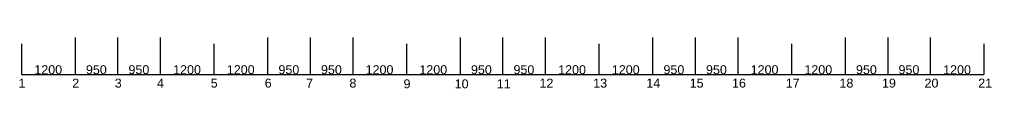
# Model space of a CAD drawing. Header units: millimetres. Extents: x 183100 to 215797, y -9589 to 52092.
# Drawn here: x 193385 to 215098, y 24711 to 25849 of the extents above; entities that cross this region are included whole.
import ezdxf

# ---------------------------------------------------------------- set-up
doc = ezdxf.new("R2010")
doc.units = ezdxf.units.MM
doc.styles.get("Standard").update_dxf_attribs({"font": 'arial.ttf'})
doc.dimstyles.new('ISO-25', dxfattribs={"dimtxt": 2.5, "dimasz": 2.5, "dimexe": 1.25, "dimexo": 0.625, "dimtad": 1, "dimtxsty": 'Standard', "dimcen": 2.5, "dimadec": 0, "dimazin": 0, "dimtfac": 1, "dimtmove": 0, "dimatfit": 3, "dimfxl": 1, "dimarcsym": 0})

# ---------------------------------------------------------------- blocks, each defined once
blk = doc.blocks.new('*D227')
at = {"color": 0, "lineweight": -2, "transparency": 16777216}
for p, q in [((194628, 25849), (194628, 25025)), ((195578, 25849), (195578, 25025)), ((194631, 25026), (195576, 25026))]:
    blk.add_line(p, q, dxfattribs=at)
at = {"color": 0, "transparency": 16777216}
for points in [[(194631, 25027), (194631, 25026), (194628, 25026)], [(195576, 25027), (195576, 25026), (195578, 25026)]]:
    blk.add_solid(points, dxfattribs=at)
at = {"layer": 'Defpoints', "color": 0, "transparency": 16777216}
for p in [(194628, 25849), (195578, 25849), (195578, 25026)]:
    blk.add_point(p, dxfattribs=at)
at = {"color": 0, "transparency": 16777216, "insert": (195103, 25129), "char_height": 200, "attachment_point": 5}
blk.add_mtext('950', dxfattribs=at)
blk = doc.blocks.new('*D228')
at = {"color": 0, "lineweight": -2, "transparency": 16777216}
for p, q in [((195578, 25849), (195578, 25025)), ((196528, 25849), (196528, 25025)), ((195581, 25026), (196526, 25026))]:
    blk.add_line(p, q, dxfattribs=at)
at = {"color": 0, "transparency": 16777216}
for points in [[(195581, 25027), (195581, 25026), (195578, 25026)], [(196526, 25027), (196526, 25026), (196528, 25026)]]:
    blk.add_solid(points, dxfattribs=at)
at = {"layer": 'Defpoints', "color": 0, "transparency": 16777216}
for p in [(195578, 25849), (196528, 25849), (196528, 25026)]:
    blk.add_point(p, dxfattribs=at)
at = {"color": 0, "transparency": 16777216, "insert": (196053, 25129), "char_height": 200, "attachment_point": 5}
blk.add_mtext('950', dxfattribs=at)
blk = doc.blocks.new('*D229')
at = {"color": 0, "lineweight": -2, "transparency": 16777216}
for p, q in [((198928, 25849), (198928, 25025)), ((199878, 25849), (199878, 25025)), ((198931, 25026), (199876, 25026))]:
    blk.add_line(p, q, dxfattribs=at)
at = {"color": 0, "transparency": 16777216}
for points in [[(198931, 25027), (198931, 25026), (198928, 25026)], [(199876, 25027), (199876, 25026), (199878, 25026)]]:
    blk.add_solid(points, dxfattribs=at)
at = {"layer": 'Defpoints', "color": 0, "transparency": 16777216}
for p in [(198928, 25849), (199878, 25849), (199878, 25026)]:
    blk.add_point(p, dxfattribs=at)
at = {"color": 0, "transparency": 16777216, "insert": (199403, 25129), "char_height": 200, "attachment_point": 5}
blk.add_mtext('950', dxfattribs=at)
blk = doc.blocks.new('*D230')
at = {"color": 0, "lineweight": -2, "transparency": 16777216}
for p, q in [((199878, 25849), (199878, 25025)), ((200828, 25849), (200828, 25025)), ((199881, 25026), (200826, 25026))]:
    blk.add_line(p, q, dxfattribs=at)
at = {"color": 0, "transparency": 16777216}
for points in [[(199881, 25027), (199881, 25026), (199878, 25026)], [(200826, 25027), (200826, 25026), (200828, 25026)]]:
    blk.add_solid(points, dxfattribs=at)
at = {"layer": 'Defpoints', "color": 0, "transparency": 16777216}
for p in [(199878, 25849), (200828, 25849), (200828, 25026)]:
    blk.add_point(p, dxfattribs=at)
at = {"color": 0, "transparency": 16777216, "insert": (200353, 25129), "char_height": 200, "attachment_point": 5}
blk.add_mtext('950', dxfattribs=at)
blk = doc.blocks.new('*D231')
at = {"color": 0, "lineweight": -2, "transparency": 16777216}
for p, q in [((203228, 25849), (203228, 25025)), ((204178, 25849), (204178, 25025)), ((203231, 25026), (204176, 25026))]:
    blk.add_line(p, q, dxfattribs=at)
at = {"color": 0, "transparency": 16777216}
for points in [[(203231, 25027), (203231, 25026), (203228, 25026)], [(204176, 25027), (204176, 25026), (204178, 25026)]]:
    blk.add_solid(points, dxfattribs=at)
at = {"layer": 'Defpoints', "color": 0, "transparency": 16777216}
for p in [(203228, 25849), (204178, 25849), (204178, 25026)]:
    blk.add_point(p, dxfattribs=at)
at = {"color": 0, "transparency": 16777216, "insert": (203703, 25129), "char_height": 200, "attachment_point": 5}
blk.add_mtext('950', dxfattribs=at)
blk = doc.blocks.new('*D232')
at = {"color": 0, "lineweight": -2, "transparency": 16777216}
for p, q in [((204178, 25849), (204178, 25025)), ((205128, 25849), (205128, 25025)), ((204181, 25026), (205126, 25026))]:
    blk.add_line(p, q, dxfattribs=at)
at = {"color": 0, "transparency": 16777216}
for points in [[(204181, 25027), (204181, 25026), (204178, 25026)], [(205126, 25027), (205126, 25026), (205128, 25026)]]:
    blk.add_solid(points, dxfattribs=at)
at = {"layer": 'Defpoints', "color": 0, "transparency": 16777216}
for p in [(204178, 25849), (205128, 25849), (205128, 25026)]:
    blk.add_point(p, dxfattribs=at)
at = {"color": 0, "transparency": 16777216, "insert": (204653, 25129), "char_height": 200, "attachment_point": 5}
blk.add_mtext('950', dxfattribs=at)
blk = doc.blocks.new('*D233')
at = {"color": 0, "lineweight": -2, "transparency": 16777216}
for p, q in [((207528, 25849), (207528, 25025)), ((208478, 25849), (208478, 25025)), ((207531, 25026), (208476, 25026))]:
    blk.add_line(p, q, dxfattribs=at)
at = {"color": 0, "transparency": 16777216}
for points in [[(207531, 25027), (207531, 25026), (207528, 25026)], [(208476, 25027), (208476, 25026), (208478, 25026)]]:
    blk.add_solid(points, dxfattribs=at)
at = {"layer": 'Defpoints', "color": 0, "transparency": 16777216}
for p in [(207528, 25849), (208478, 25849), (208478, 25026)]:
    blk.add_point(p, dxfattribs=at)
at = {"color": 0, "transparency": 16777216, "insert": (208003, 25129), "char_height": 200, "attachment_point": 5}
blk.add_mtext('950', dxfattribs=at)
blk = doc.blocks.new('*D234')
at = {"color": 0, "lineweight": -2, "transparency": 16777216}
for p, q in [((208478, 25849), (208478, 25025)), ((209428, 25849), (209428, 25025)), ((208481, 25026), (209426, 25026))]:
    blk.add_line(p, q, dxfattribs=at)
at = {"color": 0, "transparency": 16777216}
for points in [[(208481, 25027), (208481, 25026), (208478, 25026)], [(209426, 25027), (209426, 25026), (209428, 25026)]]:
    blk.add_solid(points, dxfattribs=at)
at = {"layer": 'Defpoints', "color": 0, "transparency": 16777216}
for p in [(208478, 25849), (209428, 25849), (209428, 25026)]:
    blk.add_point(p, dxfattribs=at)
at = {"color": 0, "transparency": 16777216, "insert": (208953, 25129), "char_height": 200, "attachment_point": 5}
blk.add_mtext('950', dxfattribs=at)
blk = doc.blocks.new('*D235')
at = {"color": 0, "lineweight": -2, "transparency": 16777216}
for p, q in [((211828, 25849), (211828, 25025)), ((212778, 25849), (212778, 25025)), ((211831, 25026), (212776, 25026))]:
    blk.add_line(p, q, dxfattribs=at)
at = {"color": 0, "transparency": 16777216}
for points in [[(211831, 25027), (211831, 25026), (211828, 25026)], [(212776, 25027), (212776, 25026), (212778, 25026)]]:
    blk.add_solid(points, dxfattribs=at)
at = {"layer": 'Defpoints', "color": 0, "transparency": 16777216}
for p in [(211828, 25849), (212778, 25849), (212778, 25026)]:
    blk.add_point(p, dxfattribs=at)
at = {"color": 0, "transparency": 16777216, "insert": (212303, 25129), "char_height": 200, "attachment_point": 5}
blk.add_mtext('950', dxfattribs=at)
blk = doc.blocks.new('*D236')
at = {"color": 0, "lineweight": -2, "transparency": 16777216}
for p, q in [((212778, 25849), (212778, 25025)), ((213728, 25849), (213728, 25025)), ((212781, 25026), (213726, 25026))]:
    blk.add_line(p, q, dxfattribs=at)
at = {"color": 0, "transparency": 16777216}
for points in [[(212781, 25027), (212781, 25026), (212778, 25026)], [(213726, 25027), (213726, 25026), (213728, 25026)]]:
    blk.add_solid(points, dxfattribs=at)
at = {"layer": 'Defpoints', "color": 0, "transparency": 16777216}
for p in [(212778, 25849), (213728, 25849), (213728, 25026)]:
    blk.add_point(p, dxfattribs=at)
at = {"color": 0, "transparency": 16777216, "insert": (213253, 25129), "char_height": 200, "attachment_point": 5}
blk.add_mtext('950', dxfattribs=at)
blk = doc.blocks.new('*D237')
at = {"color": 0, "lineweight": -2, "transparency": 16777216}
for p, q in [((193428, 25713), (193428, 25025)), ((194628, 25713), (194628, 25025)), ((193431, 25026), (194626, 25026))]:
    blk.add_line(p, q, dxfattribs=at)
at = {"color": 0, "transparency": 16777216}
for points in [[(193431, 25027), (193431, 25026), (193428, 25026)], [(194626, 25027), (194626, 25026), (194628, 25026)]]:
    blk.add_solid(points, dxfattribs=at)
at = {"layer": 'Defpoints', "color": 0, "transparency": 16777216}
for p in [(193428, 25714), (194628, 25714), (194628, 25026)]:
    blk.add_point(p, dxfattribs=at)
at = {"color": 0, "transparency": 16777216, "insert": (194028, 25129), "char_height": 200, "attachment_point": 5}
blk.add_mtext('1200', dxfattribs=at)
blk = doc.blocks.new('*D238')
at = {"color": 0, "lineweight": -2, "transparency": 16777216}
for p, q in [((213728, 25712), (213728, 25024)), ((214928, 25712), (214928, 25024)), ((213731, 25025), (214926, 25025))]:
    blk.add_line(p, q, dxfattribs=at)
at = {"color": 0, "transparency": 16777216}
for points in [[(213731, 25025), (213731, 25025), (213728, 25025)], [(214926, 25025), (214926, 25025), (214928, 25025)]]:
    blk.add_solid(points, dxfattribs=at)
at = {"layer": 'Defpoints', "color": 0, "transparency": 16777216}
for p in [(213728, 25713), (214928, 25713), (214928, 25025)]:
    blk.add_point(p, dxfattribs=at)
at = {"color": 0, "transparency": 16777216, "insert": (214328, 25128), "char_height": 200, "attachment_point": 5}
blk.add_mtext('1200', dxfattribs=at)
blk = doc.blocks.new('*D239')
at = {"color": 0, "lineweight": -2, "transparency": 16777216}
for p, q in [((196528, 25713), (196528, 25025)), ((197728, 25713), (197728, 25025)), ((196531, 25026), (197726, 25026))]:
    blk.add_line(p, q, dxfattribs=at)
at = {"color": 0, "transparency": 16777216}
for points in [[(196531, 25027), (196531, 25026), (196528, 25026)], [(197726, 25027), (197726, 25026), (197728, 25026)]]:
    blk.add_solid(points, dxfattribs=at)
at = {"layer": 'Defpoints', "color": 0, "transparency": 16777216}
for p in [(196528, 25714), (197728, 25714), (197728, 25026)]:
    blk.add_point(p, dxfattribs=at)
at = {"color": 0, "transparency": 16777216, "insert": (197128, 25129), "char_height": 200, "attachment_point": 5}
blk.add_mtext('1200', dxfattribs=at)
blk = doc.blocks.new('*D240')
at = {"color": 0, "lineweight": -2, "transparency": 16777216}
for p, q in [((197728, 25713), (197728, 25025)), ((198928, 25713), (198928, 25025)), ((197731, 25026), (198926, 25026))]:
    blk.add_line(p, q, dxfattribs=at)
at = {"color": 0, "transparency": 16777216}
for points in [[(197731, 25027), (197731, 25026), (197728, 25026)], [(198926, 25027), (198926, 25026), (198928, 25026)]]:
    blk.add_solid(points, dxfattribs=at)
at = {"layer": 'Defpoints', "color": 0, "transparency": 16777216}
for p in [(197728, 25714), (198928, 25714), (198928, 25026)]:
    blk.add_point(p, dxfattribs=at)
at = {"color": 0, "transparency": 16777216, "insert": (198328, 25129), "char_height": 200, "attachment_point": 5}
blk.add_mtext('1200', dxfattribs=at)
blk = doc.blocks.new('*D241')
at = {"color": 0, "lineweight": -2, "transparency": 16777216}
for p, q in [((200828, 25713), (200828, 25025)), ((202028, 25713), (202028, 25025)), ((200831, 25026), (202026, 25026))]:
    blk.add_line(p, q, dxfattribs=at)
at = {"color": 0, "transparency": 16777216}
for points in [[(200831, 25027), (200831, 25026), (200828, 25026)], [(202026, 25027), (202026, 25026), (202028, 25026)]]:
    blk.add_solid(points, dxfattribs=at)
at = {"layer": 'Defpoints', "color": 0, "transparency": 16777216}
for p in [(200828, 25714), (202028, 25714), (202028, 25026)]:
    blk.add_point(p, dxfattribs=at)
at = {"color": 0, "transparency": 16777216, "insert": (201428, 25129), "char_height": 200, "attachment_point": 5}
blk.add_mtext('1200', dxfattribs=at)
blk = doc.blocks.new('*D242')
at = {"color": 0, "lineweight": -2, "transparency": 16777216}
for p, q in [((202028, 25713), (202028, 25025)), ((203228, 25713), (203228, 25025)), ((202031, 25026), (203226, 25026))]:
    blk.add_line(p, q, dxfattribs=at)
at = {"color": 0, "transparency": 16777216}
for points in [[(202031, 25027), (202031, 25026), (202028, 25026)], [(203226, 25027), (203226, 25026), (203228, 25026)]]:
    blk.add_solid(points, dxfattribs=at)
at = {"layer": 'Defpoints', "color": 0, "transparency": 16777216}
for p in [(202028, 25714), (203228, 25714), (203228, 25026)]:
    blk.add_point(p, dxfattribs=at)
at = {"color": 0, "transparency": 16777216, "insert": (202628, 25129), "char_height": 200, "attachment_point": 5}
blk.add_mtext('1200', dxfattribs=at)
blk = doc.blocks.new('*D243')
at = {"color": 0, "lineweight": -2, "transparency": 16777216}
for p, q in [((205128, 25713), (205128, 25025)), ((206328, 25713), (206328, 25025)), ((205131, 25026), (206326, 25026))]:
    blk.add_line(p, q, dxfattribs=at)
at = {"color": 0, "transparency": 16777216}
for points in [[(205131, 25027), (205131, 25026), (205128, 25026)], [(206326, 25027), (206326, 25026), (206328, 25026)]]:
    blk.add_solid(points, dxfattribs=at)
at = {"layer": 'Defpoints', "color": 0, "transparency": 16777216}
for p in [(205128, 25714), (206328, 25714), (206328, 25026)]:
    blk.add_point(p, dxfattribs=at)
at = {"color": 0, "transparency": 16777216, "insert": (205728, 25129), "char_height": 200, "attachment_point": 5}
blk.add_mtext('1200', dxfattribs=at)
blk = doc.blocks.new('*D244')
at = {"color": 0, "lineweight": -2, "transparency": 16777216}
for p, q in [((206328, 25713), (206328, 25025)), ((207528, 25713), (207528, 25025)), ((206331, 25026), (207526, 25026))]:
    blk.add_line(p, q, dxfattribs=at)
at = {"color": 0, "transparency": 16777216}
for points in [[(206331, 25027), (206331, 25026), (206328, 25026)], [(207526, 25027), (207526, 25026), (207528, 25026)]]:
    blk.add_solid(points, dxfattribs=at)
at = {"layer": 'Defpoints', "color": 0, "transparency": 16777216}
for p in [(206328, 25714), (207528, 25714), (207528, 25026)]:
    blk.add_point(p, dxfattribs=at)
at = {"color": 0, "transparency": 16777216, "insert": (206928, 25129), "char_height": 200, "attachment_point": 5}
blk.add_mtext('1200', dxfattribs=at)
blk = doc.blocks.new('*D245')
at = {"color": 0, "lineweight": -2, "transparency": 16777216}
for p, q in [((209428, 25713), (209428, 25025)), ((210628, 25713), (210628, 25025)), ((209431, 25026), (210626, 25026))]:
    blk.add_line(p, q, dxfattribs=at)
at = {"color": 0, "transparency": 16777216}
for points in [[(209431, 25027), (209431, 25026), (209428, 25026)], [(210626, 25027), (210626, 25026), (210628, 25026)]]:
    blk.add_solid(points, dxfattribs=at)
at = {"layer": 'Defpoints', "color": 0, "transparency": 16777216}
for p in [(209428, 25714), (210628, 25714), (210628, 25026)]:
    blk.add_point(p, dxfattribs=at)
at = {"color": 0, "transparency": 16777216, "insert": (210028, 25129), "char_height": 200, "attachment_point": 5}
blk.add_mtext('1200', dxfattribs=at)
blk = doc.blocks.new('*D246')
at = {"color": 0, "lineweight": -2, "transparency": 16777216}
for p, q in [((210628, 25713), (210628, 25025)), ((211828, 25713), (211828, 25025)), ((210631, 25026), (211826, 25026))]:
    blk.add_line(p, q, dxfattribs=at)
at = {"color": 0, "transparency": 16777216}
for points in [[(210631, 25027), (210631, 25026), (210628, 25026)], [(211826, 25027), (211826, 25026), (211828, 25026)]]:
    blk.add_solid(points, dxfattribs=at)
at = {"layer": 'Defpoints', "color": 0, "transparency": 16777216}
for p in [(210628, 25714), (211828, 25714), (211828, 25026)]:
    blk.add_point(p, dxfattribs=at)
at = {"color": 0, "transparency": 16777216, "insert": (211228, 25129), "char_height": 200, "attachment_point": 5}
blk.add_mtext('1200', dxfattribs=at)

msp = doc.modelspace()

# ---------------------------------------------------------------- texts
at = {"char_height": 200, "attachment_point": 1}
for s, insert in [('1', (193363.672, 24929.809)), ('2', (194563.672, 24929.809)), ('3', (195513.672, 24929.809)), ('4', (196456.53, 24929.809)), ('5', (197656.53, 24929.809)), ('6', (198863.672, 24929.809)), ('7', (199788.6, 24929.809)), ('8', (200755.205, 24929.809)), ('9', (201963.672, 24913.734)), ('10', (203105.972, 24913.734)), ('11', (204046.177, 24913.734)), ('12', (205001.171, 24929.809)), ('13', (206201.171, 24929.809)), ('14', (207386.85, 24929.809)), ('15', (208354.984, 24929.809)), ('16', (209301.171, 24929.809)), ('17', (210501.171, 24929.809)), ('18', (211701.171, 24929.809)), ('19', (212651.171, 24929.809)), ('20', (213601.171, 24929.809)), ('21', (214801.171, 24930.434))]:
    msp.add_mtext_dynamic_manual_height_columns(s, width=2384.62327, gutter_width=12.5, heights=[0], dxfattribs=dict(at, insert=insert))

# ---------------------------------------------------------------- dimensions: what is measured, and where the dimension line sits
for base, p1, p2, picture, middle in [((195578.427, 25026.231), (194628.427, 25849.303), (195578.427, 25849.303), '*D227', (195103.427, 25128.97)), ((196528.427, 25026.231), (195578.427, 25849.303), (196528.427, 25849.303), '*D228', (196053.427, 25128.97)), ((199878.427, 25026.231), (198928.427, 25849.303), (199878.427, 25849.303), '*D229', (199403.427, 25128.97)), ((200828.427, 25026.231), (199878.427, 25849.303), (200828.427, 25849.303), '*D230', (200353.427, 25128.97)), ((204178.427, 25026.231), (203228.427, 25849.303), (204178.427, 25849.303), '*D231', (203703.427, 25128.97)), ((205128.427, 25026.231), (204178.427, 25849.303), (205128.427, 25849.303), '*D232', (204653.427, 25128.97)), ((208478.427, 25026.231), (207528.427, 25849.303), (208478.427, 25849.303), '*D233', (208003.427, 25128.97)), ((209428.427, 25026.231), (208478.427, 25849.303), (209428.427, 25849.303), '*D234', (208953.427, 25128.97)), ((212778.427, 25026.231), (211828.427, 25849.303), (212778.427, 25849.303), '*D235', (212303.427, 25128.97)), ((213728.427, 25026.231), (212778.427, 25849.303), (213728.427, 25849.303), '*D236', (213253.427, 25128.97)), ((194628.225, 25026.197), (193428.225, 25713.745), (194628.225, 25713.745), '*D237', (194028.225, 25128.937)), ((197728.427, 25026.231), (196528.427, 25713.779), (197728.427, 25713.779), '*D239', (197128.427, 25128.97)), ((198928.427, 25026.231), (197728.427, 25713.779), (198928.427, 25713.779), '*D240', (198328.427, 25128.97)), ((202028.427, 25026.231), (200828.427, 25713.779), (202028.427, 25713.779), '*D241', (201428.427, 25128.97)), ((203228.427, 25026.231), (202028.427, 25713.779), (203228.427, 25713.779), '*D242', (202628.427, 25128.97)), ((206328.427, 25026.231), (205128.427, 25713.779), (206328.427, 25713.779), '*D243', (205728.427, 25128.97)), ((207528.427, 25026.231), (206328.427, 25713.779), (207528.427, 25713.779), '*D244', (206928.427, 25128.97)), ((210628.427, 25026.231), (209428.427, 25713.779), (210628.427, 25713.779), '*D245', (210028.427, 25128.97)), ((211828.427, 25026.231), (210628.427, 25713.779), (211828.427, 25713.779), '*D246', (211228.427, 25128.97)), ((214928.427, 25024.981), (213728.427, 25712.529), (214928.427, 25712.529), '*D238', (214328.427, 25127.72))]:
    dim = msp.add_linear_dim(base=base, p1=p1, p2=p2, dimstyle='ISO-25', override={"dimtxt": 200})
    dim.commit()
    dim.dimension.update_dxf_attribs({"geometry": picture, "text_midpoint": middle})

doc.saveas('drawing.dxf')
